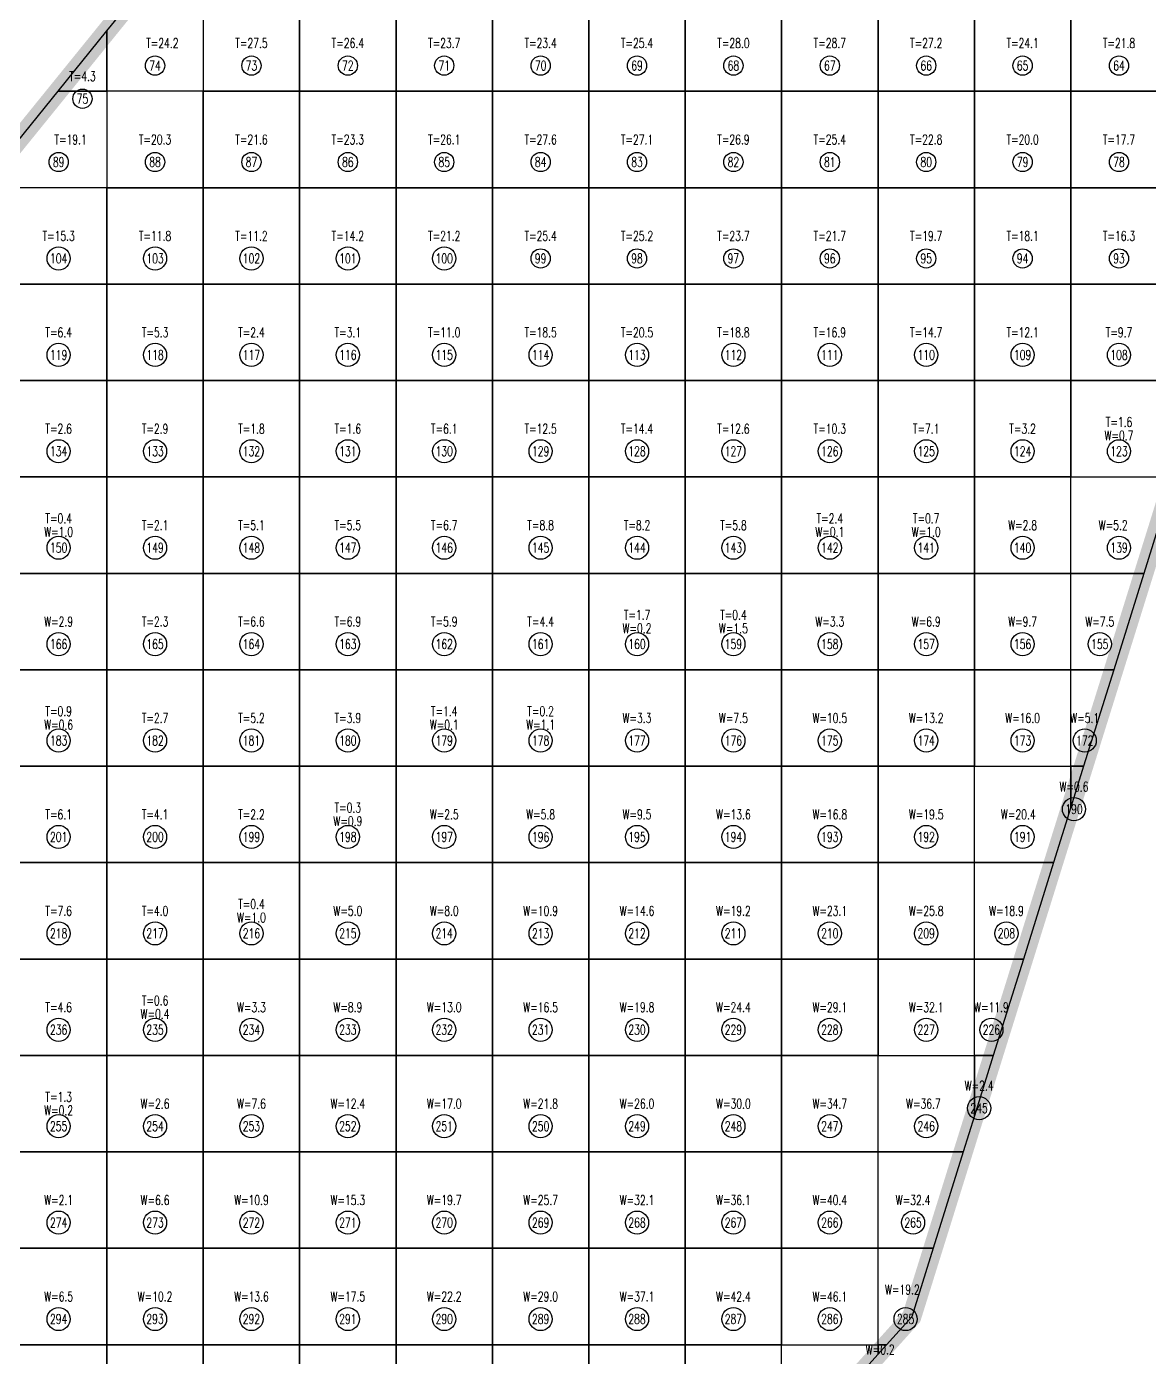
# Model space of a CAD drawing. Extents: x 4283 to 40403, y 1134 to 1764.
# Drawn here: x 29345.53 to 29381.93, y 1607.45 to 1650.58 of the extents above; entities that cross this region are included whole.
import ezdxf
from ezdxf.enums import TextEntityAlignment as Align

# ---------------------------------------------------------------- set-up
doc = ezdxf.new("R2010")
doc.units = 0
for name, color, linetype in [('tdz_2-6方格网', 2, 'Continuous'), ('tdz_2-6方格网计算', 7, 'Continuous'), ('tdz_格田', 6, 'Continuous')]:
    doc.layers.add(name, color=color, linetype=linetype)
doc.styles.add('GLandNum', font='txt_____.ttf', dxfattribs={"width": 0.7, "height": 0.5})

msp = doc.modelspace()

# ---------------------------------------------------------------- linework, layer by layer
at = {"layer": 'tdz_2-6方格网', "linetype": 'Continuous'}
for points in [[(29349.077, 1651.606, 2134.928), (29351.255, 1651.606, 2134.801), (29351.255, 1648.481, 2134.763), (29348.13, 1648.481, 2135.011), (29348.13, 1650.436, 2134.967)], [(29351.255, 1651.606, 2134.801), (29351.255, 1648.481, 2134.763), (29354.38, 1648.481, 2134.517), (29354.38, 1651.606, 2134.56)], [(29354.38, 1651.606, 2134.56), (29354.38, 1648.481, 2134.517), (29357.505, 1648.481, 2134.38), (29357.505, 1651.606, 2134.452)], [(29357.505, 1651.606, 2134.452), (29357.505, 1648.481, 2134.38), (29360.63, 1648.481, 2134.111), (29360.63, 1651.606, 2134.384)], [(29360.63, 1651.606, 2134.384), (29360.63, 1648.481, 2134.111), (29363.755, 1648.481, 2133.876), (29363.755, 1651.606, 2134.142)], [(29363.755, 1651.606, 2134.142), (29363.755, 1648.481, 2133.876), (29366.88, 1648.481, 2133.642), (29366.88, 1651.606, 2133.804)], [(29366.88, 1651.606, 2133.804), (29366.88, 1648.481, 2133.642), (29370.005, 1648.481, 2133.412), (29370.005, 1651.606, 2133.498)], [(29370.005, 1651.606, 2133.498), (29370.005, 1648.481, 2133.412), (29373.13, 1648.481, 2133.263), (29373.13, 1651.606, 2133.266)], [(29373.13, 1651.606, 2133.266), (29373.13, 1648.481, 2133.263), (29376.255, 1648.481, 2133.121), (29376.255, 1651.606, 2133.085)], [(29376.255, 1651.606, 2133.085), (29376.255, 1648.481, 2133.121), (29379.38, 1648.481, 2133.067), (29379.38, 1651.606, 2132.928)], [(29379.38, 1651.606, 2132.928), (29379.38, 1648.481, 2133.067), (29382.505, 1648.481, 2132.836), (29382.505, 1651.606, 2132.746)], [(29348.13, 1650.436, 2134.967), (29348.13, 1648.481, 2135.011), (29346.546, 1648.481, 2135.013)], [(29346.546, 1648.481, 2135.013), (29348.13, 1648.481, 2135.011), (29348.13, 1645.356, 2135.091), (29345.005, 1645.356, 2135.049), (29345.005, 1646.578, 2135.039)], [(29348.13, 1648.481, 2135.011), (29348.13, 1645.356, 2135.091), (29351.255, 1645.356, 2134.89), (29351.255, 1648.481, 2134.763)], [(29351.255, 1648.481, 2134.763), (29351.255, 1645.356, 2134.89), (29354.38, 1645.356, 2134.612), (29354.38, 1648.481, 2134.517)], [(29354.38, 1648.481, 2134.517), (29354.38, 1645.356, 2134.612), (29357.505, 1645.356, 2134.253), (29357.505, 1648.481, 2134.38)], [(29357.505, 1648.481, 2134.38), (29357.505, 1645.356, 2134.253), (29360.63, 1645.356, 2133.893), (29360.63, 1648.481, 2134.111)], [(29360.63, 1648.481, 2134.111), (29360.63, 1645.356, 2133.893), (29363.755, 1645.356, 2133.757), (29363.755, 1648.481, 2133.876)], [(29363.755, 1648.481, 2133.876), (29363.755, 1645.356, 2133.757), (29366.88, 1645.356, 2133.559), (29366.88, 1648.481, 2133.642)], [(29366.88, 1648.481, 2133.642), (29366.88, 1645.356, 2133.559), (29370.005, 1645.356, 2133.394), (29370.005, 1648.481, 2133.412)], [(29370.005, 1648.481, 2133.412), (29370.005, 1645.356, 2133.394), (29373.13, 1645.356, 2133.246), (29373.13, 1648.481, 2133.263)], [(29373.13, 1648.481, 2133.263), (29373.13, 1645.356, 2133.246), (29376.255, 1645.356, 2133.091), (29376.255, 1648.481, 2133.121)], [(29376.255, 1648.481, 2133.121), (29376.255, 1645.356, 2133.091), (29379.38, 1645.356, 2132.878), (29379.38, 1648.481, 2133.067)], [(29379.38, 1648.481, 2133.067), (29379.38, 1645.356, 2132.878), (29382.505, 1645.356, 2132.751), (29382.505, 1648.481, 2132.836)], [(29345.005, 1645.356, 2135.049), (29345.005, 1642.231, 2135.345), (29348.13, 1642.231, 2135.17), (29348.13, 1645.356, 2135.091)], [(29348.13, 1645.356, 2135.091), (29348.13, 1642.231, 2135.17), (29351.255, 1642.231, 2134.999), (29351.255, 1645.356, 2134.89)], [(29351.255, 1645.356, 2134.89), (29351.255, 1642.231, 2134.999), (29354.38, 1642.231, 2134.861), (29354.38, 1645.356, 2134.612)], [(29354.38, 1645.356, 2134.612), (29354.38, 1642.231, 2134.861), (29357.505, 1642.231, 2134.489), (29357.505, 1645.356, 2134.253)], [(29357.505, 1645.356, 2134.253), (29357.505, 1642.231, 2134.489), (29360.63, 1642.231, 2134.032), (29360.63, 1645.356, 2133.893)], [(29360.63, 1645.356, 2133.893), (29360.63, 1642.231, 2134.032), (29363.755, 1642.231, 2133.715), (29363.755, 1645.356, 2133.757)], [(29363.755, 1645.356, 2133.757), (29363.755, 1642.231, 2133.715), (29366.88, 1642.231, 2133.545), (29366.88, 1645.356, 2133.559)], [(29366.88, 1645.356, 2133.559), (29366.88, 1642.231, 2133.545), (29370.005, 1642.231, 2133.376), (29370.005, 1645.356, 2133.394)], [(29370.005, 1645.356, 2133.394), (29370.005, 1642.231, 2133.376), (29373.13, 1642.231, 2133.212), (29373.13, 1645.356, 2133.246)], [(29373.13, 1645.356, 2133.246), (29373.13, 1642.231, 2133.212), (29376.255, 1642.231, 2133.033), (29376.255, 1645.356, 2133.091)], [(29376.255, 1645.356, 2133.091), (29376.255, 1642.231, 2133.033), (29379.38, 1642.231, 2132.887), (29379.38, 1645.356, 2132.878)], [(29379.38, 1645.356, 2132.878), (29379.38, 1642.231, 2132.887), (29382.505, 1642.231, 2132.707), (29382.505, 1645.356, 2132.751)], [(29345.005, 1642.231, 2135.345), (29345.005, 1639.106, 2135.399), (29348.13, 1639.106, 2135.171), (29348.13, 1642.231, 2135.17)], [(29348.13, 1642.231, 2135.17), (29348.13, 1639.106, 2135.171), (29351.255, 1639.106, 2135.005), (29351.255, 1642.231, 2134.999)], [(29351.255, 1642.231, 2134.999), (29351.255, 1639.106, 2135.005), (29354.38, 1639.106, 2134.887), (29354.38, 1642.231, 2134.861)], [(29354.38, 1642.231, 2134.861), (29354.38, 1639.106, 2134.887), (29357.505, 1639.106, 2134.572), (29357.505, 1642.231, 2134.489)], [(29357.505, 1642.231, 2134.489), (29357.505, 1639.106, 2134.572), (29360.63, 1639.106, 2134.144), (29360.63, 1642.231, 2134.032)], [(29360.63, 1642.231, 2134.032), (29360.63, 1639.106, 2134.144), (29363.755, 1639.106, 2133.747), (29363.755, 1642.231, 2133.715)], [(29363.755, 1642.231, 2133.715), (29363.755, 1639.106, 2133.747), (29366.88, 1639.106, 2133.577), (29366.88, 1642.231, 2133.545)], [(29366.88, 1642.231, 2133.545), (29366.88, 1639.106, 2133.577), (29370.005, 1639.106, 2133.409), (29370.005, 1642.231, 2133.376)], [(29370.005, 1642.231, 2133.376), (29370.005, 1639.106, 2133.409), (29373.13, 1639.106, 2133.254), (29373.13, 1642.231, 2133.212)], [(29373.13, 1642.231, 2133.212), (29373.13, 1639.106, 2133.254), (29376.255, 1639.106, 2133.129), (29376.255, 1642.231, 2133.033)], [(29376.255, 1642.231, 2133.033), (29376.255, 1639.106, 2133.129), (29379.38, 1639.106, 2132.988), (29379.38, 1642.231, 2132.887)], [(29379.38, 1642.231, 2132.887), (29379.38, 1639.106, 2132.988), (29382.505, 1639.106, 2132.839), (29382.505, 1642.231, 2132.707)], [(29345.005, 1639.106, 2135.399), (29345.005, 1635.981, 2135.344), (29348.13, 1635.981, 2135.102), (29348.13, 1639.106, 2135.171)], [(29348.13, 1639.106, 2135.171), (29348.13, 1635.981, 2135.102), (29351.255, 1635.981, 2134.86), (29351.255, 1639.106, 2135.005)], [(29351.255, 1639.106, 2135.005), (29351.255, 1635.981, 2134.86), (29354.38, 1635.981, 2134.63), (29354.38, 1639.106, 2134.887)], [(29354.38, 1639.106, 2134.887), (29354.38, 1635.981, 2134.63), (29357.505, 1635.981, 2134.461), (29357.505, 1639.106, 2134.572)], [(29357.505, 1639.106, 2134.572), (29357.505, 1635.981, 2134.461), (29360.63, 1635.981, 2134.094), (29360.63, 1639.106, 2134.144)], [(29360.63, 1639.106, 2134.144), (29360.63, 1635.981, 2134.094), (29363.755, 1635.981, 2133.797), (29363.755, 1639.106, 2133.747)], [(29363.755, 1639.106, 2133.747), (29363.755, 1635.981, 2133.797), (29366.88, 1635.981, 2133.622), (29366.88, 1639.106, 2133.577)], [(29366.88, 1639.106, 2133.577), (29366.88, 1635.981, 2133.622), (29370.005, 1635.981, 2133.461), (29370.005, 1639.106, 2133.409)], [(29370.005, 1639.106, 2133.409), (29370.005, 1635.981, 2133.461), (29373.13, 1635.981, 2133.336), (29373.13, 1639.106, 2133.254)], [(29373.13, 1639.106, 2133.254), (29373.13, 1635.981, 2133.336), (29376.255, 1635.981, 2133.211), (29376.255, 1639.106, 2133.129)], [(29376.255, 1639.106, 2133.129), (29376.255, 1635.981, 2133.211), (29379.38, 1635.981, 2133.075), (29379.38, 1639.106, 2132.988)], [(29379.38, 1639.106, 2132.988), (29379.38, 1635.981, 2133.075), (29382.505, 1635.981, 2132.959), (29382.505, 1639.106, 2132.839)], [(29345.005, 1635.981, 2135.344), (29345.005, 1632.856, 2135.429), (29348.13, 1632.856, 2135.051), (29348.13, 1635.981, 2135.102)], [(29348.13, 1635.981, 2135.102), (29348.13, 1632.856, 2135.051), (29351.255, 1632.856, 2134.696), (29351.255, 1635.981, 2134.86)], [(29351.255, 1635.981, 2134.86), (29351.255, 1632.856, 2134.696), (29354.38, 1632.856, 2134.422), (29354.38, 1635.981, 2134.63)], [(29354.38, 1635.981, 2134.63), (29354.38, 1632.856, 2134.422), (29357.505, 1632.856, 2134.211), (29357.505, 1635.981, 2134.461)], [(29357.505, 1635.981, 2134.461), (29357.505, 1632.856, 2134.211), (29360.63, 1632.856, 2133.989), (29360.63, 1635.981, 2134.094)], [(29360.63, 1635.981, 2134.094), (29360.63, 1632.856, 2133.989), (29363.755, 1632.856, 2133.816), (29363.755, 1635.981, 2133.797)], [(29363.755, 1635.981, 2133.797), (29363.755, 1632.856, 2133.816), (29366.88, 1632.856, 2133.674), (29366.88, 1635.981, 2133.622)], [(29366.88, 1635.981, 2133.622), (29366.88, 1632.856, 2133.674), (29370.005, 1632.856, 2133.542), (29370.005, 1635.981, 2133.461)], [(29370.005, 1635.981, 2133.461), (29370.005, 1632.856, 2133.542), (29373.13, 1632.856, 2133.403), (29373.13, 1635.981, 2133.336)], [(29373.13, 1635.981, 2133.336), (29373.13, 1632.856, 2133.403), (29376.255, 1632.856, 2133.261), (29376.255, 1635.981, 2133.211)], [(29376.255, 1635.981, 2133.211), (29376.255, 1632.856, 2133.261), (29379.38, 1632.856, 2133.119), (29379.38, 1635.981, 2133.075)], [(29381.746, 1632.856, 2133.041), (29379.38, 1632.856, 2133.119), (29379.38, 1635.981, 2133.075), (29382.505, 1635.981, 2132.959), (29382.505, 1635.288, 2132.976)], [(29345.005, 1632.856, 2135.429), (29345.005, 1629.731, 2135.316), (29348.13, 1629.731, 2134.92), (29348.13, 1632.856, 2135.051)], [(29348.13, 1632.856, 2135.051), (29348.13, 1629.731, 2134.92), (29351.255, 1629.731, 2134.567), (29351.255, 1632.856, 2134.696)], [(29351.255, 1632.856, 2134.696), (29351.255, 1629.731, 2134.567), (29354.38, 1629.731, 2134.321), (29354.38, 1632.856, 2134.422)], [(29354.38, 1632.856, 2134.422), (29354.38, 1629.731, 2134.321), (29357.505, 1629.731, 2134.168), (29357.505, 1632.856, 2134.211)], [(29357.505, 1632.856, 2134.211), (29357.505, 1629.731, 2134.168), (29360.63, 1629.731, 2134.014), (29360.63, 1632.856, 2133.989)], [(29360.63, 1632.856, 2133.989), (29360.63, 1629.731, 2134.014), (29363.755, 1629.731, 2133.861), (29363.755, 1632.856, 2133.816)], [(29363.755, 1632.856, 2133.816), (29363.755, 1629.731, 2133.861), (29366.88, 1629.731, 2133.73), (29366.88, 1632.856, 2133.674)], [(29366.88, 1632.856, 2133.674), (29366.88, 1629.731, 2133.73), (29370.005, 1629.731, 2133.59), (29370.005, 1632.856, 2133.542)], [(29370.005, 1632.856, 2133.542), (29370.005, 1629.731, 2133.59), (29373.13, 1629.731, 2133.449), (29373.13, 1632.856, 2133.403)], [(29373.13, 1632.856, 2133.403), (29373.13, 1629.731, 2133.449), (29376.255, 1629.731, 2133.304), (29376.255, 1632.856, 2133.261)], [(29376.255, 1632.856, 2133.261), (29376.255, 1629.731, 2133.304), (29379.38, 1629.731, 2133.163), (29379.38, 1632.856, 2133.119)], [(29379.38, 1632.856, 2133.119), (29381.746, 1632.856, 2133.041), (29380.77, 1629.731, 2133.126), (29379.38, 1629.731, 2133.163)], [(29345.005, 1629.731, 2135.316), (29345.005, 1626.606, 2134.884), (29348.13, 1626.606, 2134.812), (29348.13, 1629.731, 2134.92)], [(29348.13, 1629.731, 2134.92), (29348.13, 1626.606, 2134.812), (29351.255, 1626.606, 2134.486), (29351.255, 1629.731, 2134.567)], [(29351.255, 1629.731, 2134.567), (29351.255, 1626.606, 2134.486), (29354.38, 1626.606, 2134.318), (29354.38, 1629.731, 2134.321)], [(29354.38, 1629.731, 2134.321), (29354.38, 1626.606, 2134.318), (29357.505, 1626.606, 2134.164), (29357.505, 1629.731, 2134.168)], [(29357.505, 1629.731, 2134.168), (29357.505, 1626.606, 2134.164), (29360.63, 1626.606, 2134.012), (29360.63, 1629.731, 2134.014)], [(29360.63, 1629.731, 2134.014), (29360.63, 1626.606, 2134.012), (29363.755, 1626.606, 2133.869), (29363.755, 1629.731, 2133.861)], [(29363.755, 1629.731, 2133.861), (29363.755, 1626.606, 2133.869), (29366.88, 1626.606, 2133.767), (29366.88, 1629.731, 2133.73)], [(29366.88, 1629.731, 2133.73), (29366.88, 1626.606, 2133.767), (29370.005, 1626.606, 2133.636), (29370.005, 1629.731, 2133.59)], [(29370.005, 1629.731, 2133.59), (29370.005, 1626.606, 2133.636), (29373.13, 1626.606, 2133.492), (29373.13, 1629.731, 2133.449)], [(29373.13, 1629.731, 2133.449), (29373.13, 1626.606, 2133.492), (29376.255, 1626.606, 2133.348), (29376.255, 1629.731, 2133.304)], [(29376.255, 1629.731, 2133.304), (29376.255, 1626.606, 2133.348), (29379.38, 1626.606, 2133.213), (29379.38, 1629.731, 2133.163)], [(29379.38, 1629.731, 2133.163), (29380.77, 1629.731, 2133.126), (29379.794, 1626.606, 2133.21), (29379.38, 1626.606, 2133.213)], [(29345.005, 1626.606, 2134.884), (29345.005, 1623.481, 2134.633), (29348.13, 1623.481, 2134.516), (29348.13, 1626.606, 2134.812)], [(29348.13, 1626.606, 2134.812), (29348.13, 1623.481, 2134.516), (29351.255, 1623.481, 2134.383), (29351.255, 1626.606, 2134.486)], [(29351.255, 1626.606, 2134.486), (29351.255, 1623.481, 2134.383), (29354.38, 1623.481, 2134.314), (29354.38, 1626.606, 2134.318)], [(29354.38, 1626.606, 2134.318), (29354.38, 1623.481, 2134.314), (29357.505, 1623.481, 2134.166), (29357.505, 1626.606, 2134.164)], [(29357.505, 1626.606, 2134.164), (29357.505, 1623.481, 2134.166), (29360.63, 1623.481, 2134.023), (29360.63, 1626.606, 2134.012)], [(29360.63, 1626.606, 2134.012), (29360.63, 1623.481, 2134.023), (29363.755, 1623.481, 2133.884), (29363.755, 1626.606, 2133.869)], [(29363.755, 1626.606, 2133.869), (29363.755, 1623.481, 2133.884), (29366.88, 1623.481, 2133.792), (29366.88, 1626.606, 2133.767)], [(29366.88, 1626.606, 2133.767), (29366.88, 1623.481, 2133.792), (29370.005, 1623.481, 2133.68), (29370.005, 1626.606, 2133.636)], [(29370.005, 1626.606, 2133.636), (29370.005, 1623.481, 2133.68), (29373.13, 1623.481, 2133.536), (29373.13, 1626.606, 2133.492)], [(29373.13, 1626.606, 2133.492), (29373.13, 1623.481, 2133.536), (29376.255, 1623.481, 2133.391), (29376.255, 1626.606, 2133.348)], [(29378.818, 1623.481, 2133.294), (29376.255, 1623.481, 2133.391), (29376.255, 1626.606, 2133.348), (29379.38, 1626.606, 2133.213), (29379.38, 1625.28, 2133.246)], [(29379.38, 1626.606, 2133.213), (29379.794, 1626.606, 2133.21), (29379.38, 1625.28, 2133.246)], [(29345.005, 1623.481, 2134.633), (29345.005, 1620.356, 2134.614), (29348.13, 1620.356, 2134.478), (29348.13, 1623.481, 2134.516)], [(29348.13, 1623.481, 2134.516), (29348.13, 1620.356, 2134.478), (29351.255, 1620.356, 2134.367), (29351.255, 1623.481, 2134.383)], [(29351.255, 1623.481, 2134.383), (29351.255, 1620.356, 2134.367), (29354.38, 1620.356, 2134.292), (29354.38, 1623.481, 2134.314)], [(29354.38, 1623.481, 2134.314), (29354.38, 1620.356, 2134.292), (29357.505, 1620.356, 2134.183), (29357.505, 1623.481, 2134.166)], [(29357.505, 1623.481, 2134.166), (29357.505, 1620.356, 2134.183), (29360.63, 1620.356, 2134.034), (29360.63, 1623.481, 2134.023)], [(29360.63, 1623.481, 2134.023), (29360.63, 1620.356, 2134.034), (29363.755, 1620.356, 2133.909), (29363.755, 1623.481, 2133.884)], [(29363.755, 1623.481, 2133.884), (29363.755, 1620.356, 2133.909), (29366.88, 1620.356, 2133.781), (29366.88, 1623.481, 2133.792)], [(29366.88, 1623.481, 2133.792), (29366.88, 1620.356, 2133.781), (29370.005, 1620.356, 2133.723), (29370.005, 1623.481, 2133.68)], [(29370.005, 1623.481, 2133.68), (29370.005, 1620.356, 2133.723), (29373.13, 1620.356, 2133.579), (29373.13, 1623.481, 2133.536)], [(29373.13, 1623.481, 2133.536), (29373.13, 1620.356, 2133.579), (29376.255, 1620.356, 2133.436), (29376.255, 1623.481, 2133.391)], [(29376.255, 1623.481, 2133.391), (29378.818, 1623.481, 2133.294), (29377.842, 1620.356, 2133.378), (29376.255, 1620.356, 2133.436)], [(29345.005, 1620.356, 2134.614), (29345.005, 1617.231, 2134.528), (29348.13, 1617.231, 2134.459), (29348.13, 1620.356, 2134.478)], [(29348.13, 1620.356, 2134.478), (29348.13, 1617.231, 2134.459), (29351.255, 1617.231, 2134.34), (29351.255, 1620.356, 2134.367)], [(29351.255, 1620.356, 2134.367), (29351.255, 1617.231, 2134.34), (29354.38, 1617.231, 2134.249), (29354.38, 1620.356, 2134.292)], [(29354.38, 1620.356, 2134.292), (29354.38, 1617.231, 2134.249), (29357.505, 1617.231, 2134.157), (29357.505, 1620.356, 2134.183)], [(29357.505, 1620.356, 2134.183), (29357.505, 1617.231, 2134.157), (29360.63, 1617.231, 2134.075), (29360.63, 1620.356, 2134.034)], [(29360.63, 1620.356, 2134.034), (29360.63, 1617.231, 2134.075), (29363.755, 1617.231, 2133.936), (29363.755, 1620.356, 2133.909)], [(29363.755, 1620.356, 2133.909), (29363.755, 1617.231, 2133.936), (29366.88, 1617.231, 2133.807), (29366.88, 1620.356, 2133.781)], [(29366.88, 1620.356, 2133.781), (29366.88, 1617.231, 2133.807), (29370.005, 1617.231, 2133.737), (29370.005, 1620.356, 2133.723)], [(29370.005, 1620.356, 2133.723), (29370.005, 1617.231, 2133.737), (29373.13, 1617.231, 2133.622), (29373.13, 1620.356, 2133.579)], [(29373.13, 1620.356, 2133.579), (29373.13, 1617.231, 2133.622), (29376.255, 1617.231, 2133.479), (29376.255, 1620.356, 2133.436)], [(29376.255, 1620.356, 2133.436), (29377.842, 1620.356, 2133.378), (29376.867, 1617.231, 2133.463), (29376.255, 1617.231, 2133.479)], [(29345.005, 1617.231, 2134.528), (29345.005, 1614.106, 2134.529), (29348.13, 1614.106, 2134.422), (29348.13, 1617.231, 2134.459)], [(29348.13, 1617.231, 2134.459), (29348.13, 1614.106, 2134.422), (29351.255, 1614.106, 2134.327), (29351.255, 1617.231, 2134.34)], [(29351.255, 1617.231, 2134.34), (29351.255, 1614.106, 2134.327), (29354.38, 1614.106, 2134.236), (29354.38, 1617.231, 2134.249)], [(29354.38, 1617.231, 2134.249), (29354.38, 1614.106, 2134.236), (29357.505, 1614.106, 2134.135), (29357.505, 1617.231, 2134.157)], [(29357.505, 1617.231, 2134.157), (29357.505, 1614.106, 2134.135), (29360.63, 1614.106, 2134.031), (29360.63, 1617.231, 2134.075)], [(29360.63, 1617.231, 2134.075), (29360.63, 1614.106, 2134.031), (29363.755, 1614.106, 2133.988), (29363.755, 1617.231, 2133.936)], [(29363.755, 1617.231, 2133.936), (29363.755, 1614.106, 2133.988), (29366.88, 1614.106, 2133.86), (29366.88, 1617.231, 2133.807)], [(29366.88, 1617.231, 2133.807), (29366.88, 1614.106, 2133.86), (29370.005, 1614.106, 2133.744), (29370.005, 1617.231, 2133.737)], [(29370.005, 1617.231, 2133.737), (29370.005, 1614.106, 2133.744), (29373.13, 1614.106, 2133.666), (29373.13, 1617.231, 2133.622)], [(29375.891, 1614.106, 2133.546), (29373.13, 1614.106, 2133.666), (29373.13, 1617.231, 2133.622), (29376.255, 1617.231, 2133.479), (29376.255, 1615.271, 2133.515)], [(29376.255, 1617.231, 2133.479), (29376.867, 1617.231, 2133.463), (29376.255, 1615.271, 2133.515)], [(29345.005, 1614.106, 2134.529), (29345.005, 1610.981, 2134.519), (29348.13, 1610.981, 2134.411), (29348.13, 1614.106, 2134.422)], [(29348.13, 1614.106, 2134.422), (29348.13, 1610.981, 2134.411), (29351.255, 1610.981, 2134.281), (29351.255, 1614.106, 2134.327)], [(29351.255, 1614.106, 2134.327), (29351.255, 1610.981, 2134.281), (29354.38, 1610.981, 2134.177), (29354.38, 1614.106, 2134.236)], [(29354.38, 1614.106, 2134.236), (29354.38, 1610.981, 2134.177), (29357.505, 1610.981, 2134.073), (29357.505, 1614.106, 2134.135)], [(29357.505, 1614.106, 2134.135), (29357.505, 1610.981, 2134.073), (29360.63, 1610.981, 2133.969), (29360.63, 1614.106, 2134.031)], [(29360.63, 1614.106, 2134.031), (29360.63, 1610.981, 2133.969), (29363.755, 1610.981, 2133.969), (29363.755, 1614.106, 2133.988)], [(29363.755, 1614.106, 2133.988), (29363.755, 1610.981, 2133.969), (29366.88, 1610.981, 2133.931), (29366.88, 1614.106, 2133.86)], [(29366.88, 1614.106, 2133.86), (29366.88, 1610.981, 2133.931), (29370.005, 1610.981, 2133.772), (29370.005, 1614.106, 2133.744)], [(29370.005, 1614.106, 2133.744), (29370.005, 1610.981, 2133.772), (29373.13, 1610.981, 2133.702), (29373.13, 1614.106, 2133.666)], [(29373.13, 1614.106, 2133.666), (29375.891, 1614.106, 2133.546), (29374.915, 1610.981, 2133.631), (29373.13, 1610.981, 2133.702)], [(29345.005, 1610.981, 2134.519), (29345.005, 1607.856, 2134.503), (29348.13, 1607.856, 2134.394), (29348.13, 1610.981, 2134.411)], [(29348.13, 1610.981, 2134.411), (29348.13, 1607.856, 2134.394), (29351.255, 1607.856, 2134.259), (29351.255, 1610.981, 2134.281)], [(29351.255, 1610.981, 2134.281), (29351.255, 1607.856, 2134.259), (29354.38, 1607.856, 2134.118), (29354.38, 1610.981, 2134.177)], [(29354.38, 1610.981, 2134.177), (29354.38, 1607.856, 2134.118), (29357.505, 1607.856, 2134.011), (29357.505, 1610.981, 2134.073)], [(29357.505, 1610.981, 2134.073), (29357.505, 1607.856, 2134.011), (29360.63, 1607.856, 2133.95), (29360.63, 1610.981, 2133.969)], [(29360.63, 1610.981, 2133.969), (29360.63, 1607.856, 2133.95), (29363.755, 1607.856, 2133.949), (29363.755, 1610.981, 2133.969)], [(29363.755, 1610.981, 2133.969), (29363.755, 1607.856, 2133.949), (29366.88, 1607.856, 2133.949), (29366.88, 1610.981, 2133.931)], [(29366.88, 1610.981, 2133.931), (29366.88, 1607.856, 2133.949), (29370.005, 1607.856, 2133.825), (29370.005, 1610.981, 2133.772)], [(29370.005, 1610.981, 2133.772), (29370.005, 1607.856, 2133.825), (29373.13, 1607.856, 2133.701), (29373.13, 1610.981, 2133.702)], [(29373.13, 1610.981, 2133.702), (29374.915, 1610.981, 2133.631), (29374.221, 1608.759, 2133.69), (29373.409, 1607.856, 2133.696), (29373.13, 1607.856, 2133.701)], [(29345.005, 1607.856, 2134.503), (29345.005, 1604.731, 2134.481), (29348.13, 1604.731, 2134.373), (29348.13, 1607.856, 2134.394)], [(29348.13, 1607.856, 2134.394), (29348.13, 1604.731, 2134.373), (29351.255, 1604.731, 2134.26), (29351.255, 1607.856, 2134.259)], [(29351.255, 1607.856, 2134.259), (29351.255, 1604.731, 2134.26), (29354.38, 1604.731, 2134.109), (29354.38, 1607.856, 2134.118)], [(29354.38, 1607.856, 2134.118), (29354.38, 1604.731, 2134.109), (29357.505, 1604.731, 2133.958), (29357.505, 1607.856, 2134.011)], [(29357.505, 1607.856, 2134.011), (29357.505, 1604.731, 2133.958), (29360.63, 1604.731, 2133.918), (29360.63, 1607.856, 2133.95)], [(29360.63, 1607.856, 2133.95), (29360.63, 1604.731, 2133.918), (29363.755, 1604.731, 2133.903), (29363.755, 1607.856, 2133.949)], [(29363.755, 1607.856, 2133.949), (29363.755, 1604.731, 2133.903), (29366.88, 1604.731, 2133.889), (29366.88, 1607.856, 2133.949)], [(29366.88, 1607.856, 2133.949), (29366.88, 1604.731, 2133.889), (29370.005, 1604.731, 2133.719), (29370.005, 1607.856, 2133.825)], [(29370.6, 1604.731, 2133.714), (29370.005, 1604.731, 2133.719), (29370.005, 1607.856, 2133.825), (29373.13, 1607.856, 2133.701), (29373.13, 1607.545, 2133.698)], [(29373.13, 1607.856, 2133.701), (29373.409, 1607.856, 2133.696), (29373.13, 1607.545, 2133.698)]]:
    msp.add_polyline3d(points, close=True, dxfattribs=at)
at = {"layer": 'tdz_2-6方格网计算', "color": 7}
for centre, radius in [((29349.692, 1649.314), 0.312), ((29352.817, 1649.314), 0.312), ((29355.942, 1649.314), 0.312), ((29359.067, 1649.314), 0.312), ((29362.192, 1649.314), 0.312), ((29365.317, 1649.314), 0.312), ((29368.442, 1649.314), 0.312), ((29371.567, 1649.314), 0.312), ((29374.692, 1649.314), 0.312), ((29377.817, 1649.314), 0.312), ((29380.942, 1649.314), 0.312), ((29347.338, 1648.241), 0.312), ((29346.567, 1646.189), 0.312), ((29349.692, 1646.189), 0.312), ((29352.817, 1646.189), 0.312), ((29355.942, 1646.189), 0.312), ((29359.067, 1646.189), 0.312), ((29362.192, 1646.189), 0.312), ((29365.317, 1646.189), 0.312), ((29368.442, 1646.189), 0.312), ((29371.567, 1646.189), 0.312), ((29374.692, 1646.189), 0.312), ((29377.817, 1646.189), 0.312), ((29380.942, 1646.189), 0.312), ((29346.567, 1643.064), 0.375), ((29349.692, 1643.064), 0.375), ((29352.817, 1643.064), 0.375), ((29355.942, 1643.064), 0.375), ((29359.067, 1643.064), 0.375), ((29362.192, 1643.064), 0.312), ((29365.317, 1643.064), 0.312), ((29368.442, 1643.064), 0.312), ((29371.567, 1643.064), 0.312), ((29374.692, 1643.064), 0.312), ((29377.817, 1643.064), 0.312), ((29380.942, 1643.064), 0.312), ((29346.567, 1639.939), 0.375), ((29349.692, 1639.939), 0.375), ((29352.817, 1639.939), 0.375), ((29355.942, 1639.939), 0.375), ((29359.067, 1639.939), 0.375), ((29362.192, 1639.939), 0.375), ((29365.317, 1639.939), 0.375), ((29368.442, 1639.939), 0.375), ((29371.567, 1639.939), 0.375), ((29374.692, 1639.939), 0.375), ((29377.817, 1639.939), 0.375), ((29380.942, 1639.939), 0.375), ((29346.567, 1636.814), 0.375), ((29349.692, 1636.814), 0.375), ((29352.817, 1636.814), 0.375), ((29355.942, 1636.814), 0.375), ((29359.067, 1636.814), 0.375), ((29362.192, 1636.814), 0.375), ((29365.317, 1636.814), 0.375), ((29368.442, 1636.814), 0.375), ((29371.567, 1636.814), 0.375), ((29374.692, 1636.814), 0.375), ((29377.817, 1636.814), 0.375), ((29380.942, 1636.814), 0.375), ((29346.567, 1633.689), 0.375), ((29349.692, 1633.689), 0.375), ((29352.817, 1633.689), 0.375), ((29355.942, 1633.689), 0.375), ((29359.067, 1633.689), 0.375), ((29362.192, 1633.689), 0.375), ((29365.317, 1633.689), 0.375), ((29368.442, 1633.689), 0.375), ((29371.567, 1633.689), 0.375), ((29374.692, 1633.689), 0.375), ((29377.817, 1633.689), 0.375), ((29380.942, 1633.689), 0.375), ((29346.567, 1630.564), 0.375), ((29349.692, 1630.564), 0.375), ((29352.817, 1630.564), 0.375), ((29355.942, 1630.564), 0.375), ((29359.067, 1630.564), 0.375), ((29362.192, 1630.564), 0.375), ((29365.317, 1630.564), 0.375), ((29368.442, 1630.564), 0.375), ((29371.567, 1630.564), 0.375), ((29374.692, 1630.564), 0.375), ((29377.817, 1630.564), 0.375), ((29380.319, 1630.564), 0.375), ((29346.567, 1627.439), 0.375), ((29349.692, 1627.439), 0.375), ((29352.817, 1627.439), 0.375), ((29355.942, 1627.439), 0.375), ((29359.067, 1627.439), 0.375), ((29362.192, 1627.439), 0.375), ((29365.317, 1627.439), 0.375), ((29368.442, 1627.439), 0.375), ((29371.567, 1627.439), 0.375), ((29374.692, 1627.439), 0.375), ((29377.817, 1627.439), 0.375), ((29379.831, 1627.439), 0.375), ((29379.483, 1625.214), 0.375), ((29346.567, 1624.314), 0.375), ((29349.692, 1624.314), 0.375), ((29352.817, 1624.314), 0.375), ((29355.942, 1624.314), 0.375), ((29359.067, 1624.314), 0.375), ((29362.192, 1624.314), 0.375), ((29365.317, 1624.314), 0.375), ((29368.442, 1624.314), 0.375), ((29371.567, 1624.314), 0.375), ((29374.692, 1624.314), 0.375), ((29377.817, 1624.314), 0.375), ((29346.567, 1621.189), 0.375), ((29349.692, 1621.189), 0.375), ((29352.817, 1621.189), 0.375), ((29355.942, 1621.189), 0.375), ((29359.067, 1621.189), 0.375), ((29362.192, 1621.189), 0.375), ((29365.317, 1621.189), 0.375), ((29368.442, 1621.189), 0.375), ((29371.567, 1621.189), 0.375), ((29374.692, 1621.189), 0.375), ((29377.293, 1621.189), 0.375), ((29346.567, 1618.064), 0.375), ((29349.692, 1618.064), 0.375), ((29352.817, 1618.064), 0.375), ((29355.942, 1618.064), 0.375), ((29359.067, 1618.064), 0.375), ((29362.192, 1618.064), 0.375), ((29365.317, 1618.064), 0.375), ((29368.442, 1618.064), 0.375), ((29371.567, 1618.064), 0.375), ((29374.692, 1618.064), 0.375), ((29376.805, 1618.064), 0.375), ((29376.408, 1615.522), 0.375), ((29346.567, 1614.939), 0.375), ((29349.692, 1614.939), 0.375), ((29352.817, 1614.939), 0.375), ((29355.942, 1614.939), 0.375), ((29359.067, 1614.939), 0.375), ((29362.192, 1614.939), 0.375), ((29365.317, 1614.939), 0.375), ((29368.442, 1614.939), 0.375), ((29371.567, 1614.939), 0.375), ((29374.692, 1614.939), 0.375), ((29346.567, 1611.814), 0.375), ((29349.692, 1611.814), 0.375), ((29352.817, 1611.814), 0.375), ((29355.942, 1611.814), 0.375), ((29359.067, 1611.814), 0.375), ((29362.192, 1611.814), 0.375), ((29365.317, 1611.814), 0.375), ((29368.442, 1611.814), 0.375), ((29371.567, 1611.814), 0.375), ((29374.266, 1611.814), 0.375), ((29346.567, 1608.689), 0.375), ((29349.692, 1608.689), 0.375), ((29352.817, 1608.689), 0.375), ((29355.942, 1608.689), 0.375), ((29359.067, 1608.689), 0.375), ((29362.192, 1608.689), 0.375), ((29365.317, 1608.689), 0.375), ((29368.442, 1608.689), 0.375), ((29371.567, 1608.689), 0.375), ((29374.023, 1608.689), 0.375)]:
    msp.add_circle(centre, radius, dxfattribs=at)
at = {"layer": 'tdz_格田', "linetype": 'Continuous', "const_width": 0.625}
msp.add_lwpolyline([(29389.6, 1658.011), (29374.221, 1608.759), (29342.503, 1573.481), (29304.38, 1596.418), (29364.974, 1671.233), (29389.6, 1658.011)], close=True, dxfattribs=at)

# ---------------------------------------------------------------- texts
at = {"layer": 'tdz_2-6方格网计算', "color": 2, "style": 'GLandNum', "width": 0.7}
for s, p in [('T=24.2', (29349.929, 1650.043)), ('T=27.5', (29352.817, 1650.043)), ('T=26.4', (29355.942, 1650.043)), ('T=23.7', (29359.067, 1650.043)), ('T=23.4', (29362.192, 1650.043)), ('T=25.4', (29365.317, 1650.043)), ('T=28.0', (29368.442, 1650.043)), ('T=28.7', (29371.567, 1650.043)), ('T=27.2', (29374.692, 1650.043)), ('T=24.1', (29377.817, 1650.043)), ('T=21.8', (29380.942, 1650.043)), ('T=4.3', (29347.338, 1648.97)), ('T=19.1', (29346.953, 1646.918)), ('T=20.3', (29349.692, 1646.918)), ('T=21.6', (29352.817, 1646.918)), ('T=23.3', (29355.942, 1646.918)), ('T=26.1', (29359.067, 1646.918)), ('T=27.6', (29362.192, 1646.918)), ('T=27.1', (29365.317, 1646.918)), ('T=26.9', (29368.442, 1646.918)), ('T=25.4', (29371.567, 1646.918)), ('T=22.8', (29374.692, 1646.918)), ('T=20.0', (29377.817, 1646.918)), ('T=17.7', (29380.942, 1646.918)), ('T=15.3', (29346.567, 1643.793)), ('T=11.8', (29349.692, 1643.793)), ('T=11.2', (29352.817, 1643.793)), ('T=14.2', (29355.942, 1643.793)), ('T=21.2', (29359.067, 1643.793)), ('T=25.4', (29362.192, 1643.793)), ('T=25.2', (29365.317, 1643.793)), ('T=23.7', (29368.442, 1643.793)), ('T=21.7', (29371.567, 1643.793)), ('T=19.7', (29374.692, 1643.793)), ('T=18.1', (29377.817, 1643.793)), ('T=16.3', (29380.942, 1643.793)), ('T=6.4', (29346.567, 1640.668)), ('T=5.3', (29349.692, 1640.668)), ('T=2.4', (29352.817, 1640.668)), ('T=3.1', (29355.942, 1640.668)), ('T=11.0', (29359.067, 1640.668)), ('T=18.5', (29362.192, 1640.668)), ('T=20.5', (29365.317, 1640.668)), ('T=18.8', (29368.442, 1640.668)), ('T=16.9', (29371.567, 1640.668)), ('T=14.7', (29374.692, 1640.668)), ('T=12.1', (29377.817, 1640.668)), ('T=9.7', (29380.942, 1640.668)), ('T=1.6', (29380.942, 1637.762)), ('T=2.6', (29346.567, 1637.543)), ('T=2.9', (29349.692, 1637.543)), ('T=1.8', (29352.817, 1637.543)), ('T=1.6', (29355.942, 1637.543)), ('T=6.1', (29359.067, 1637.543)), ('T=12.5', (29362.192, 1637.543)), ('T=14.4', (29365.317, 1637.543)), ('T=12.6', (29368.442, 1637.543)), ('T=10.3', (29371.567, 1637.543)), ('T=7.1', (29374.692, 1637.543)), ('T=3.2', (29377.817, 1637.543)), ('T=0.4', (29346.567, 1634.637)), ('T=2.4', (29371.567, 1634.637)), ('T=0.7', (29374.692, 1634.637)), ('T=2.1', (29349.692, 1634.418)), ('T=5.1', (29352.817, 1634.418)), ('T=5.5', (29355.942, 1634.418)), ('T=6.7', (29359.067, 1634.418)), ('T=8.8', (29362.192, 1634.418)), ('T=8.2', (29365.317, 1634.418)), ('T=5.8', (29368.442, 1634.418)), ('T=2.3', (29349.692, 1631.293)), ('T=6.6', (29352.817, 1631.293)), ('T=6.9', (29355.942, 1631.293)), ('T=5.9', (29359.067, 1631.293)), ('T=4.4', (29362.192, 1631.293)), ('T=1.7', (29365.317, 1631.512)), ('T=0.4', (29368.442, 1631.512)), ('T=0.9', (29346.567, 1628.387)), ('T=2.7', (29349.692, 1628.168)), ('T=5.2', (29352.817, 1628.168)), ('T=3.9', (29355.942, 1628.168)), ('T=1.4', (29359.067, 1628.387)), ('T=0.2', (29362.192, 1628.387)), ('T=0.3', (29355.942, 1625.262)), ('T=6.1', (29346.567, 1625.043)), ('T=4.1', (29349.692, 1625.043)), ('T=2.2', (29352.817, 1625.043)), ('T=0.4', (29352.817, 1622.137)), ('T=7.6', (29346.567, 1621.918)), ('T=4.0', (29349.692, 1621.918)), ('T=4.6', (29346.567, 1618.793)), ('T=0.6', (29349.692, 1619.012)), ('T=1.3', (29346.567, 1615.887))]:
    msp.add_text(s, height=0.3125, dxfattribs=at).set_placement(p, align=Align.MIDDLE_CENTER)
at = {"layer": 'tdz_2-6方格网计算', "color": 7, "style": 'GLandNum', "width": 0.7}
for s, p in [('74', (29349.692, 1649.314)), ('73', (29352.817, 1649.314)), ('72', (29355.942, 1649.314)), ('71', (29359.067, 1649.314)), ('70', (29362.192, 1649.314)), ('69', (29365.317, 1649.314)), ('68', (29368.442, 1649.314)), ('67', (29371.567, 1649.314)), ('66', (29374.692, 1649.314)), ('65', (29377.817, 1649.314)), ('64', (29380.942, 1649.314)), ('75', (29347.338, 1648.241)), ('89', (29346.567, 1646.189)), ('88', (29349.692, 1646.189)), ('87', (29352.817, 1646.189)), ('86', (29355.942, 1646.189)), ('85', (29359.067, 1646.189)), ('84', (29362.192, 1646.189)), ('83', (29365.317, 1646.189)), ('82', (29368.442, 1646.189)), ('81', (29371.567, 1646.189)), ('80', (29374.692, 1646.189)), ('79', (29377.817, 1646.189)), ('78', (29380.942, 1646.189)), ('104', (29346.567, 1643.064)), ('103', (29349.692, 1643.064)), ('102', (29352.817, 1643.064)), ('101', (29355.942, 1643.064)), ('100', (29359.067, 1643.064)), ('99', (29362.192, 1643.064)), ('98', (29365.317, 1643.064)), ('97', (29368.442, 1643.064)), ('96', (29371.567, 1643.064)), ('95', (29374.692, 1643.064)), ('94', (29377.817, 1643.064)), ('93', (29380.942, 1643.064)), ('119', (29346.567, 1639.939)), ('118', (29349.692, 1639.939)), ('117', (29352.817, 1639.939)), ('116', (29355.942, 1639.939)), ('115', (29359.067, 1639.939)), ('114', (29362.192, 1639.939)), ('113', (29365.317, 1639.939)), ('112', (29368.442, 1639.939)), ('111', (29371.567, 1639.939)), ('110', (29374.692, 1639.939)), ('109', (29377.817, 1639.939)), ('108', (29380.942, 1639.939)), ('134', (29346.567, 1636.814)), ('133', (29349.692, 1636.814)), ('132', (29352.817, 1636.814)), ('131', (29355.942, 1636.814)), ('130', (29359.067, 1636.814)), ('129', (29362.192, 1636.814)), ('128', (29365.317, 1636.814)), ('127', (29368.442, 1636.814)), ('126', (29371.567, 1636.814)), ('125', (29374.692, 1636.814)), ('124', (29377.817, 1636.814)), ('123', (29380.942, 1636.814)), ('150', (29346.567, 1633.689)), ('149', (29349.692, 1633.689)), ('148', (29352.817, 1633.689)), ('147', (29355.942, 1633.689)), ('146', (29359.067, 1633.689)), ('145', (29362.192, 1633.689)), ('144', (29365.317, 1633.689)), ('143', (29368.442, 1633.689)), ('142', (29371.567, 1633.689)), ('141', (29374.692, 1633.689)), ('140', (29377.817, 1633.689)), ('139', (29380.942, 1633.689)), ('166', (29346.567, 1630.564)), ('165', (29349.692, 1630.564)), ('164', (29352.817, 1630.564)), ('163', (29355.942, 1630.564)), ('162', (29359.067, 1630.564)), ('161', (29362.192, 1630.564)), ('160', (29365.317, 1630.564)), ('159', (29368.442, 1630.564)), ('158', (29371.567, 1630.564)), ('157', (29374.692, 1630.564)), ('156', (29377.817, 1630.564)), ('155', (29380.319, 1630.564)), ('183', (29346.567, 1627.439)), ('182', (29349.692, 1627.439)), ('181', (29352.817, 1627.439)), ('180', (29355.942, 1627.439)), ('179', (29359.067, 1627.439)), ('178', (29362.192, 1627.439)), ('177', (29365.317, 1627.439)), ('176', (29368.442, 1627.439)), ('175', (29371.567, 1627.439)), ('174', (29374.692, 1627.439)), ('173', (29377.817, 1627.439)), ('172', (29379.831, 1627.439)), ('190', (29379.483, 1625.214)), ('201', (29346.567, 1624.314)), ('200', (29349.692, 1624.314)), ('199', (29352.817, 1624.314)), ('198', (29355.942, 1624.314)), ('197', (29359.067, 1624.314)), ('196', (29362.192, 1624.314)), ('195', (29365.317, 1624.314)), ('194', (29368.442, 1624.314)), ('193', (29371.567, 1624.314)), ('192', (29374.692, 1624.314)), ('191', (29377.817, 1624.314)), ('218', (29346.567, 1621.189)), ('217', (29349.692, 1621.189)), ('216', (29352.817, 1621.189)), ('215', (29355.942, 1621.189)), ('214', (29359.067, 1621.189)), ('213', (29362.192, 1621.189)), ('212', (29365.317, 1621.189)), ('211', (29368.442, 1621.189)), ('210', (29371.567, 1621.189)), ('209', (29374.692, 1621.189)), ('208', (29377.293, 1621.189)), ('236', (29346.567, 1618.064)), ('235', (29349.692, 1618.064)), ('234', (29352.817, 1618.064)), ('233', (29355.942, 1618.064)), ('232', (29359.067, 1618.064)), ('231', (29362.192, 1618.064)), ('230', (29365.317, 1618.064)), ('229', (29368.442, 1618.064)), ('228', (29371.567, 1618.064)), ('227', (29374.692, 1618.064)), ('226', (29376.805, 1618.064)), ('245', (29376.408, 1615.522)), ('255', (29346.567, 1614.939)), ('254', (29349.692, 1614.939)), ('253', (29352.817, 1614.939)), ('252', (29355.942, 1614.939)), ('251', (29359.067, 1614.939)), ('250', (29362.192, 1614.939)), ('249', (29365.317, 1614.939)), ('248', (29368.442, 1614.939)), ('247', (29371.567, 1614.939)), ('246', (29374.692, 1614.939)), ('274', (29346.567, 1611.814)), ('273', (29349.692, 1611.814)), ('272', (29352.817, 1611.814)), ('271', (29355.942, 1611.814)), ('270', (29359.067, 1611.814)), ('269', (29362.192, 1611.814)), ('268', (29365.317, 1611.814)), ('267', (29368.442, 1611.814)), ('266', (29371.567, 1611.814)), ('265', (29374.266, 1611.814)), ('294', (29346.567, 1608.689)), ('293', (29349.692, 1608.689)), ('292', (29352.817, 1608.689)), ('291', (29355.942, 1608.689)), ('290', (29359.067, 1608.689)), ('289', (29362.192, 1608.689)), ('288', (29365.317, 1608.689)), ('287', (29368.442, 1608.689)), ('286', (29371.567, 1608.689)), ('285', (29374.023, 1608.689))]:
    msp.add_text(s, height=0.3125, dxfattribs=at).set_placement(p, align=Align.MIDDLE_CENTER)
at = {"layer": 'tdz_2-6方格网计算', "color": 173, "style": 'GLandNum', "width": 0.7}
for s, p in [('W=0.7', (29380.942, 1637.325)), ('W=1.0', (29346.567, 1634.2)), ('W=0.1', (29371.567, 1634.2)), ('W=1.0', (29374.692, 1634.2)), ('W=2.8', (29377.817, 1634.418)), ('W=5.2', (29380.753, 1634.418)), ('W=2.9', (29346.567, 1631.293)), ('W=3.3', (29371.567, 1631.293)), ('W=6.9', (29374.692, 1631.293)), ('W=9.7', (29377.817, 1631.293)), ('W=7.5', (29380.319, 1631.293)), ('W=0.2', (29365.317, 1631.075)), ('W=1.5', (29368.442, 1631.075)), ('W=3.3', (29365.317, 1628.168)), ('W=7.5', (29368.442, 1628.168)), ('W=10.5', (29371.567, 1628.168)), ('W=13.2', (29374.692, 1628.168)), ('W=16.0', (29377.817, 1628.168)), ('W=5.1', (29379.831, 1628.168)), ('W=0.6', (29346.567, 1627.95)), ('W=0.1', (29359.067, 1627.95)), ('W=1.1', (29362.192, 1627.95)), ('W=0.6', (29379.483, 1625.943)), ('W=0.9', (29355.942, 1624.825)), ('W=2.5', (29359.067, 1625.043)), ('W=5.8', (29362.192, 1625.043)), ('W=9.5', (29365.317, 1625.043)), ('W=13.6', (29368.442, 1625.043)), ('W=16.8', (29371.567, 1625.043)), ('W=19.5', (29374.692, 1625.043)), ('W=20.4', (29377.677, 1625.043)), ('W=1.0', (29352.817, 1621.7)), ('W=5.0', (29355.942, 1621.918)), ('W=8.0', (29359.067, 1621.918)), ('W=10.9', (29362.192, 1621.918)), ('W=14.6', (29365.317, 1621.918)), ('W=19.2', (29368.442, 1621.918)), ('W=23.1', (29371.567, 1621.918)), ('W=25.8', (29374.692, 1621.918)), ('W=18.9', (29377.293, 1621.918)), ('W=3.3', (29352.817, 1618.793)), ('W=8.9', (29355.942, 1618.793)), ('W=13.0', (29359.067, 1618.793)), ('W=16.5', (29362.192, 1618.793)), ('W=19.8', (29365.317, 1618.793)), ('W=24.4', (29368.442, 1618.793)), ('W=29.1', (29371.567, 1618.793)), ('W=32.1', (29374.692, 1618.793)), ('W=11.9', (29376.805, 1618.793)), ('W=0.4', (29349.692, 1618.575)), ('W=2.4', (29376.408, 1616.251)), ('W=2.6', (29349.692, 1615.668)), ('W=7.6', (29352.817, 1615.668)), ('W=12.4', (29355.942, 1615.668)), ('W=17.0', (29359.067, 1615.668)), ('W=21.8', (29362.192, 1615.668)), ('W=26.0', (29365.317, 1615.668)), ('W=30.0', (29368.442, 1615.668)), ('W=34.7', (29371.567, 1615.668)), ('W=36.7', (29374.601, 1615.668)), ('W=0.2', (29346.567, 1615.45)), ('W=2.1', (29346.567, 1612.543)), ('W=6.6', (29349.692, 1612.543)), ('W=10.9', (29352.817, 1612.543)), ('W=15.3', (29355.942, 1612.543)), ('W=19.7', (29359.067, 1612.543)), ('W=25.7', (29362.192, 1612.543)), ('W=32.1', (29365.317, 1612.543)), ('W=36.1', (29368.442, 1612.543)), ('W=40.4', (29371.567, 1612.543)), ('W=32.4', (29374.266, 1612.543)), ('W=19.2', (29373.919, 1609.644)), ('W=6.5', (29346.567, 1609.418)), ('W=10.2', (29349.692, 1609.418)), ('W=13.6', (29352.817, 1609.418)), ('W=17.5', (29355.942, 1609.418)), ('W=22.2', (29359.067, 1609.418)), ('W=29.0', (29362.192, 1609.418)), ('W=37.1', (29365.317, 1609.418)), ('W=42.4', (29368.442, 1609.418)), ('W=46.1', (29371.567, 1609.418)), ('W=0.2', (29373.2, 1607.7))]:
    msp.add_text(s, height=0.3125, dxfattribs=at).set_placement(p, align=Align.MIDDLE_CENTER)

doc.saveas('drawing.dxf')
